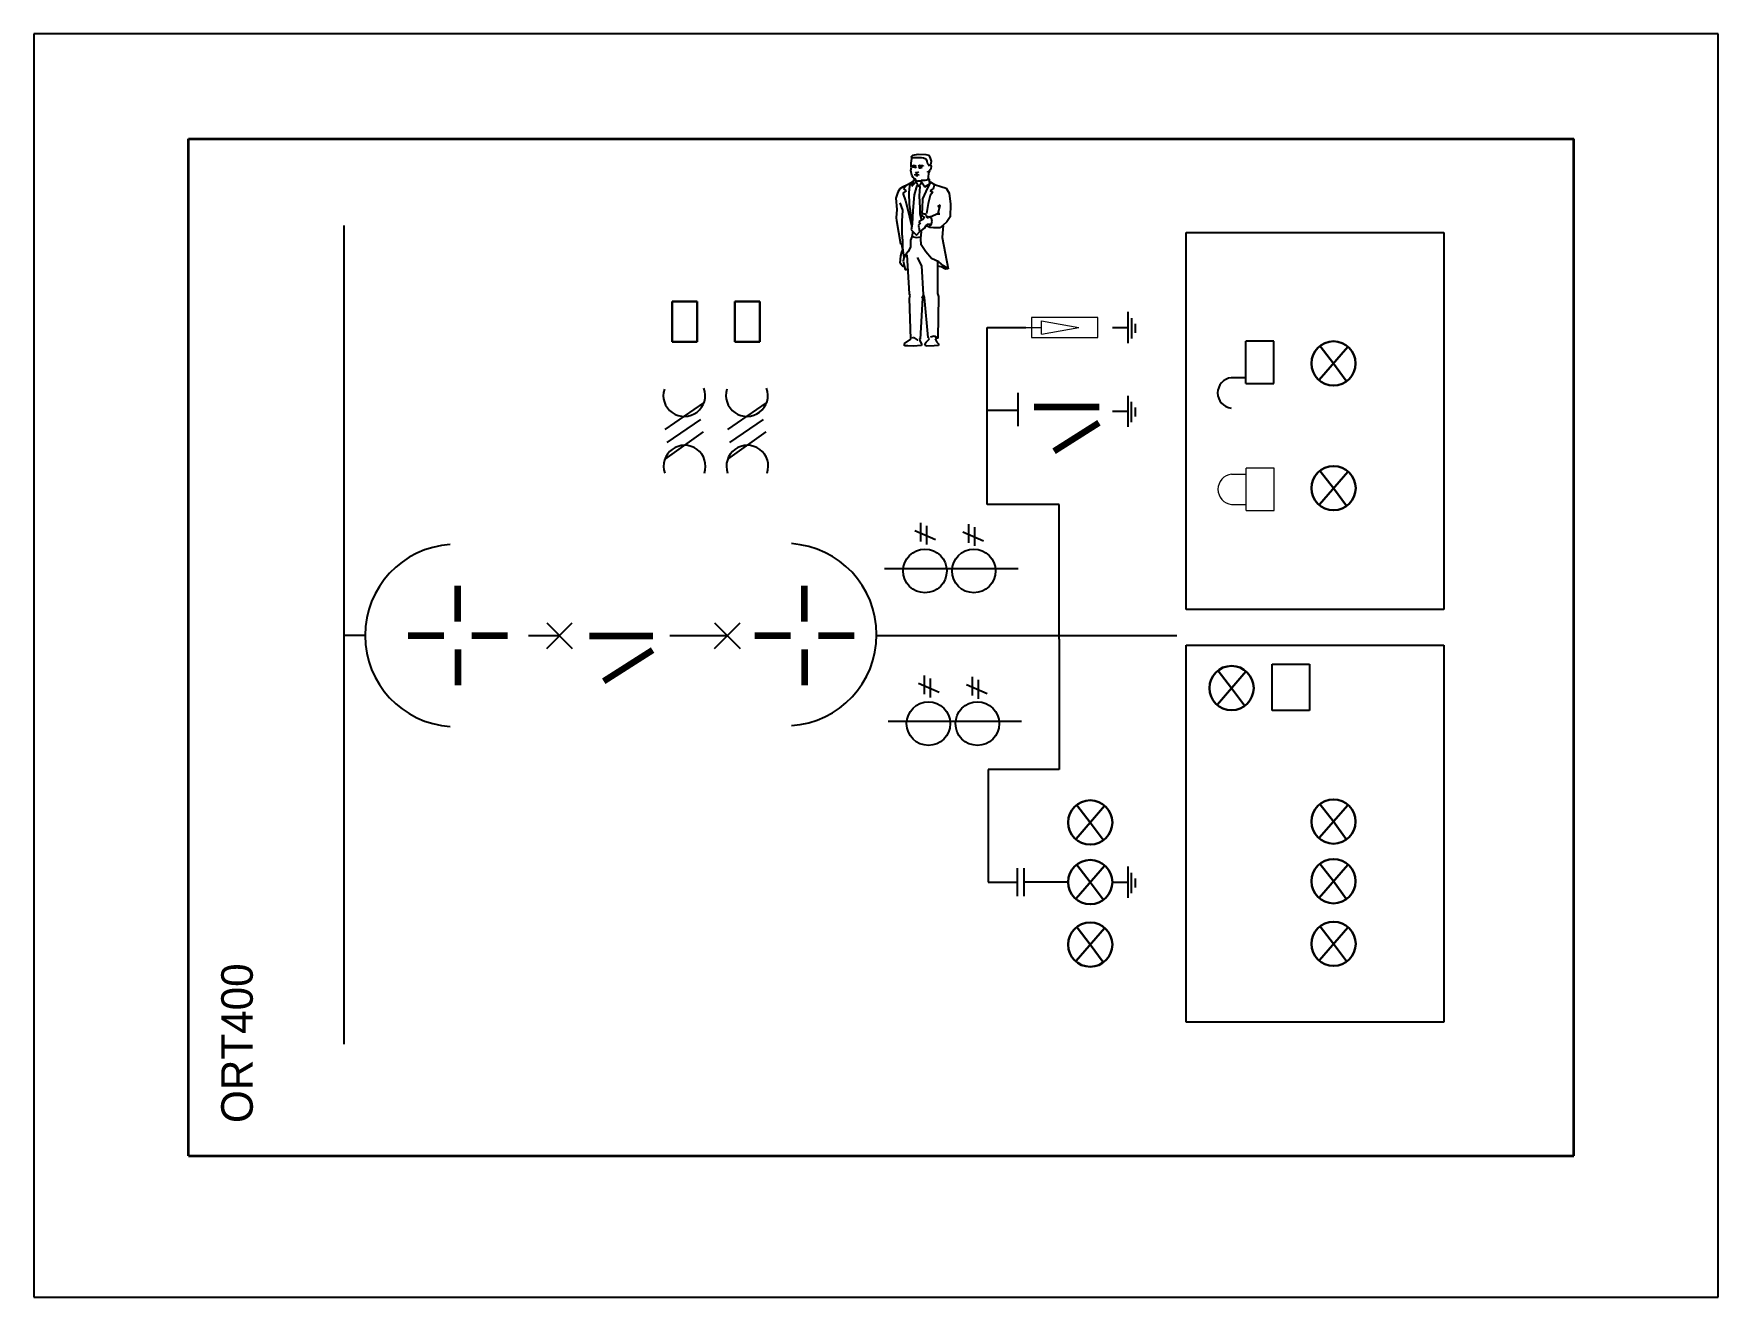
# Model space of a CAD drawing. Header units: millimetres. Extents: x 0 to 1600, y 0 to 1200.
import ezdxf

# ---------------------------------------------------------------- set-up
doc = ezdxf.new("R2010")
doc.units = ezdxf.units.MM
doc.layers.add('6-家具-143', color=143, linetype='Continuous')
doc.layers.add('TOPOVERLAY', color=2, linetype='Continuous')

msp = doc.modelspace()

# ---------------------------------------------------------------- linework, layer by layer
for p, q in [((1600, 1200), (0, 1200)), ((0, 1200), (0, 0)), ((1600, 0), (1600, 1200)), ((0, 0), (1600, 0))]:
    msp.add_line(p, q)
at = {"color": 5, "lineweight": 35}
for p, q in [((146.9, 134.2), (146.9, 1100.2)), ((146.9, 1100.2), (1462.9, 1100.2)), ((1462.9, 134.2), (1462.9, 1100.2)), ((146.9, 134.2), (1462.9, 134.2))]:
    msp.add_line(p, q, dxfattribs=at)
at = {"color": 56}
for p, q in [((295, 240.3), (295, 1017.9)), ((1039.5, 906.1), (1039.5, 935.8)), ((1042.9, 910.6), (1042.9, 929.9)), ((905.6, 752.8), (905.6, 921)), ((905.6, 921), (942.3, 921)), ((1024.6, 921.1), (1039.4, 921.1)), ((1046.6, 916), (1046.6, 924.6)), ((935, 827.3), (935, 858.8)), ((1039.4, 826.5), (1039.4, 856.1)), ((1042.7, 831), (1042.7, 850.3)), ((935, 842.1), (905.6, 842.1)), ((1024.5, 841.5), (1039.3, 841.5)), ((1046.5, 836.4), (1046.5, 844.9)), ((974, 752.8), (905.6, 752.8)), ((974, 625.1), (974, 752.8)), ((487.3, 616.3), (511.5, 640.4)), ((487.3, 640.4), (511.5, 616.3)), ((646.6, 640.5), (670.9, 616.3)), ((646.6, 616.3), (670.9, 640.5)), ((314.7, 628.4), (295, 628.4)), ((470.1, 628.4), (499.4, 628.4)), ((604.2, 628.4), (658.8, 628.4)), ((800.6, 628.4), (1085.7, 628.4)), ((974, 625.1), (974, 501.2)), ((974, 501.2), (906.5, 501.2)), ((906.5, 501.2), (906.5, 394.2)), ((934.5, 380.9), (934.5, 407.5)), ((940.8, 380.9), (940.8, 407.5)), ((1039.4, 379.4), (1039.4, 409)), ((1042.7, 383.9), (1042.7, 403.2)), ((906.5, 394.2), (934.5, 394.2)), ((982.4, 394.3), (940.8, 394.3)), ((1024.5, 394.3), (1039.3, 394.3)), ((1046.5, 389.2), (1046.5, 397.8))]:
    msp.add_line(p, q, dxfattribs=at)
at = {"color": 252}
for p, q in [((1094.6, 653.1), (1094.6, 1011.1)), ((1094.6, 1011.1), (1339.2, 1011.1)), ((1339.2, 1011.1), (1339.2, 653.1)), ((636.2, 849.3), (599.4, 824.1)), ((695.7, 849.3), (658.9, 824.1)), ((601.7, 811.7), (633.5, 833.6)), ((661.2, 811.7), (693, 833.6)), ((599.8, 796), (636.1, 821.9)), ((659.3, 796), (695.6, 821.9)), ((837, 728.1), (856.6, 719.7)), ((842.7, 717.7), (842.7, 735.5)), ((848.3, 714.8), (848.3, 732.5)), ((882.6, 726.9), (902.2, 718.4)), ((888.3, 716.4), (888.3, 734.2)), ((893.9, 713.5), (893.9, 731.3)), ((808, 692.1), (934.9, 692.1)), ((1339.2, 653.1), (1094.6, 653.1)), ((1094.6, 261.3), (1094.6, 619.2)), ((1094.6, 619.2), (1339.2, 619.2)), ((1339.2, 619.2), (1339.2, 261.3)), ((1176.4, 557.2), (1176.4, 601.3)), ((1176.4, 601.3), (1211.7, 601.3)), ((1211.7, 601.3), (1211.7, 557.2)), ((840.4, 583.1), (860, 574.7)), ((846, 572.7), (846, 590.4)), ((851.7, 569.7), (851.7, 587.5)), ((886, 581.9), (905.6, 573.4)), ((891.6, 571.4), (891.6, 589.2)), ((897.3, 568.5), (897.3, 586.3)), ((811.4, 547.1), (938.3, 547.1)), ((1211.7, 557.2), (1176.4, 557.2)), ((1339.2, 261.3), (1094.6, 261.3))]:
    msp.add_line(p, q, dxfattribs=at)
at = {"color": 250, "lineweight": 30}
for p, q in [((665.9, 907.5), (665.9, 945.8)), ((665.9, 945.8), (689.7, 945.8)), ((689.7, 945.8), (689.7, 907.5)), ((689.7, 907.5), (665.9, 907.5)), ((1221, 871.3), (1248, 902.5)), ((1234.5, 886.9), (1222, 903.2)), ((1234.5, 886.9), (1246.7, 870.3)), ((950.3, 845.6), (1012, 845.6)), ((969.3, 803.5), (1011.7, 830.5)), ((1234.6, 768.4), (1222, 784.7)), ((1221.1, 752.8), (1248.1, 783.9)), ((1234.6, 768.4), (1246.8, 751.7)), ((1124.2, 563), (1151.2, 594.2)), ((1137.7, 578.6), (1125.1, 594.9)), ((1137.7, 578.6), (1149.9, 562)), ((990, 435.4), (1017, 466.6)), ((1003.5, 451), (990.9, 467.4)), ((1221, 436.2), (1248, 467.3)), ((1234.5, 451.8), (1222, 468.1)), ((1003.5, 451), (1015.6, 434.4)), ((1234.5, 451.8), (1246.7, 435.1)), ((990, 378.8), (1017, 409.9)), ((1003.5, 394.3), (990.9, 410.7)), ((1221, 379.5), (1248, 410.7)), ((1234.5, 395.1), (1222, 411.4)), ((1003.5, 394.3), (1015.6, 377.7)), ((1234.5, 395.1), (1246.7, 378.5)), ((1234.6, 335.7), (1222, 352)), ((990, 319.4), (1017, 350.5)), ((1003.5, 334.9), (991, 351.3)), ((1221.1, 320.1), (1248.1, 351.3)), ((1003.5, 334.9), (1015.7, 318.3)), ((1234.6, 335.7), (1246.8, 319.1))]:
    msp.add_line(p, q, dxfattribs=at)
at = {"color": 56, "lineweight": 20}
for p, q in [((1010.8, 930.6), (947.7, 930.6)), ((947.7, 930.6), (947.7, 911.4)), ((1010.8, 911.4), (1010.8, 930.6)), ((942.3, 921), (957.1, 921)), ((957.1, 914.6), (957.1, 927.3)), ((957.1, 927.3), (992.8, 921)), ((957.1, 914.6), (992.8, 921)), ((947.7, 911.4), (1010.8, 911.4))]:
    msp.add_line(p, q, dxfattribs=at)
at = {"color": 88}
for p, q in [((1151.2, 867.7), (1151.2, 907.9)), ((1177.9, 907.9), (1151.2, 907.9)), ((1177.9, 867.7), (1177.9, 907.9)), ((1137.4, 873.4), (1151.2, 873.4)), ((1151.2, 867.7), (1177.9, 867.7))]:
    msp.add_line(p, q, dxfattribs=at)
at = {"color": 250, "lineweight": 100}
msp.add_line((950.3, 845.6), (1012, 845.6), dxfattribs=at)
at = {"color": 18, "lineweight": 0}
for p, q in [((1151.5, 747.3), (1151.5, 787.4)), ((1178.2, 787.4), (1151.5, 787.4)), ((1178.2, 747.3), (1178.2, 787.4)), ((1137.7, 781.7), (1151.5, 781.7)), ((1137.7, 753), (1151.5, 753)), ((1151.5, 747.3), (1178.2, 747.3))]:
    msp.add_line(p, q, dxfattribs=at)
at = {"color": 1, "lineweight": 100}
for p, q in [((355.7, 628.4), (389.6, 628.4)), ((369.4, 628.4), (389.6, 628.4)), ((416.2, 628.4), (439.3, 628.4)), ((416.2, 628.4), (450.1, 628.4)), ((527.9, 628.3), (588, 628.3)), ((527.9, 628.3), (588, 628.3)), ((684.9, 628.4), (718.8, 628.4)), ((698.6, 628.4), (718.8, 628.4)), ((745.4, 628.4), (779.3, 628.4)), ((745.4, 628.4), (768.5, 628.4))]:
    msp.add_line(p, q, dxfattribs=at)
at = {"color": 250, "lineweight": 30}
for centre in [(1234.5, 886.9), (1234.6, 768.4), (1137.7, 578.6), (1003.5, 451), (1234.5, 451.8), (1234.5, 395.1), (1003.5, 394.3), (1003.5, 334.9), (1234.6, 335.7)]:
    msp.add_circle(centre, 21, dxfattribs=at)
at = {"color": 252}
for centre in [(846.5, 689.8), (892.9, 689.8), (849.8, 544.8), (896.3, 544.8)]:
    msp.add_circle(centre, 20.7, dxfattribs=at)
at = {"color": 88}
msp.add_arc((1139, 858.9), 14.5, 96.3558, 263.6442, dxfattribs=at)
at = {"color": 252}
for centre, start, end in [((617.9, 856.4), 162.0487, 20.1121), ((677.4, 856.4), 162.0487, 20.1121), ((618.2, 789.2), 340.9683, 199.0317), ((677.8, 789.2), 340.9683, 199.0317)]:
    msp.add_arc(centre, 19.9, start, end, dxfattribs=at)
at = {"color": 18, "lineweight": 0}
msp.add_arc((1139.3, 767.3), 14.5, 96.3558, 263.6442, dxfattribs=at)
at = {"color": 56}
for centre, start, end in [((401.3, 628.5), 93.7682, 266.2318), ((714, 629.3), 273.7682, 86.2318)]:
    msp.add_arc(centre, 86.6, start, end, dxfattribs=at)
at = {"layer": '6-家具-143', "color": 143}
for p, q in [((833.1, 1070.2), (833.8, 1073.1)), ((833.3, 1077.1), (834, 1081.4)), ((833.3, 1074.3), (833.3, 1077.1)), ((833.8, 1073.1), (833.3, 1074.3)), ((833.8, 1083.5), (835.1, 1084.8)), ((834, 1081.4), (833.8, 1083.5)), ((833.9, 1074.6), (836.1, 1075)), ((834.2, 1081.7), (834.8, 1082.3)), ((834.6, 1073.7), (836.7, 1073.8)), ((834.8, 1082.3), (838.7, 1082.5)), ((836.8, 1072.8), (835, 1073.3)), ((835.1, 1084.8), (840.1, 1085.7)), ((835.8, 1073.4), (836.3, 1073.6)), ((836.1, 1075), (838.2, 1074.2)), ((836.3, 1073.6), (836.9, 1073)), ((836.7, 1073.8), (838.2, 1073.3)), ((837.8, 1072.7), (836.8, 1072.8)), ((838.2, 1073.3), (837.8, 1072.7)), ((838.7, 1082.5), (843.1, 1082.4)), ((840.1, 1085.7), (847.3, 1085.3)), ((840.3, 1074.1), (841.5, 1075)), ((841.2, 1073.7), (840.5, 1073.3)), ((840.5, 1073.3), (840.9, 1072.7)), ((840.9, 1072.7), (842.1, 1072.6)), ((842.8, 1073.9), (841.2, 1073.7)), ((841.2, 1072.9), (841.7, 1073.3)), ((841.5, 1075), (844.4, 1074.7)), ((841.7, 1073.3), (842.5, 1073.1)), ((842.1, 1072.6), (844, 1073.3)), ((844, 1073.8), (842.8, 1073.9)), ((843.1, 1082.4), (845.1, 1082)), ((844.4, 1074.7), (844.9, 1074)), ((845.1, 1082), (847.2, 1081.2)), ((847.2, 1081.2), (848.2, 1079.1)), ((847.3, 1085.3), (850.1, 1084.6)), ((848.2, 1079.1), (848.6, 1077.2)), ((848.6, 1077.2), (849.6, 1076.2)), ((849.6, 1076.2), (849.6, 1075.4)), ((849.6, 1075.4), (850, 1075.2)), ((850, 1074.5), (850.5, 1075.1)), ((850.1, 1084.6), (851.6, 1081.9)), ((850.5, 1075.1), (851.3, 1075.4)), ((852, 1076.8), (851.3, 1075.5)), ((851.3, 1075.4), (852, 1074.7)), ((852.1, 1072), (851.5, 1070.7)), ((851.6, 1081.9), (852.3, 1079.1)), ((852.3, 1079.1), (852, 1076.8)), ((852, 1074.7), (852.3, 1073.8)), ((852.3, 1073.8), (852.1, 1072)), ((830, 1056.4), (825.2, 1054.4)), ((835, 1059.4), (830, 1056.4)), ((834.1, 1058.3), (831.8, 1055.5)), ((834.1, 1065.8), (833.1, 1070.2)), ((835.3, 1063.3), (834.1, 1065.8)), ((835.5, 1061), (834.1, 1055.1)), ((834.1, 1055.1), (837.7, 1059)), ((836.3, 1062.1), (835.3, 1063.3)), ((836.2, 1061.5), (835.5, 1061)), ((837, 1061.5), (836.2, 1061.5)), ((837.3, 1061.9), (836.3, 1062.1)), ((836.3, 1061.1), (836.3, 1060.8)), ((836.3, 1060.8), (838.4, 1060.5)), ((836.6, 1066), (838.2, 1066.4)), ((837.3, 1068.6), (837.6, 1068.1)), ((837.9, 1060.9), (837.3, 1061.9)), ((837.6, 1068.1), (839.6, 1068.2)), ((837.7, 1059), (839.3, 1060.4)), ((837.9, 1065.3), (839.6, 1065.2)), ((838.2, 1066.4), (839.1, 1066.3)), ((838.3, 1059), (839.7, 1055.9)), ((839.1, 1066.3), (841, 1066.1)), ((839.3, 1060.4), (842.5, 1060.4)), ((839.6, 1068.2), (840.6, 1068.7)), ((842.1, 1056), (843.2, 1058.7)), ((842.5, 1060.4), (846.4, 1054.5)), ((846.5, 1060.6), (843, 1060.6)), ((846.4, 1054.5), (849.6, 1056.5)), ((849.6, 1061.1), (846.5, 1060.6)), ((851.2, 1058), (847.3, 1050.1)), ((849.3, 1068.5), (849.1, 1069)), ((849.8, 1068.8), (849.3, 1068.5)), ((849.5, 1063.7), (849.3, 1061.7)), ((849.3, 1061.7), (849.6, 1061.1)), ((849.9, 1067.5), (849.5, 1063.7)), ((849.6, 1056.5), (851.5, 1057.7)), ((850.7, 1061.8), (849.7, 1061.7)), ((850.5, 1069.6), (849.8, 1068.8)), ((850.8, 1069.8), (849.9, 1067.5)), ((851.5, 1070.7), (850.5, 1069.6)), ((850.9, 1059.6), (850.7, 1061.8)), ((851.5, 1057.7), (850.9, 1059.6)), ((851.6, 1059.2), (855.7, 1056.9)), ((855.1, 1056.2), (854.4, 1052.3)), ((855.7, 1056.9), (861.7, 1054.8)), ((820.6, 1049.6), (818.8, 1043.9)), ((818.8, 1043.9), (819.9, 1033)), ((822.7, 1052.6), (820.6, 1049.6)), ((825.2, 1054.4), (822.7, 1052.6)), ((828.6, 1050.7), (825.4, 1048.5)), ((825.4, 1048.5), (827.9, 1041.4)), ((829.1, 1056), (826.1, 1052.6)), ((826.1, 1052.6), (828.6, 1050.7)), ((827.9, 1041.4), (831.3, 1028.9)), ((831.8, 1055.5), (831.1, 1048.9)), ((831.1, 1048.9), (831.6, 1037.8)), ((836.1, 1046.9), (835, 1032.1)), ((838.9, 1055.8), (836.1, 1046.9)), ((839.7, 1055.9), (840.4, 1055.3)), ((840.4, 1055.3), (842.1, 1056)), ((841.7, 1055), (840.9, 1046.1)), ((840.9, 1046.1), (841.5, 1034.4)), ((844.3, 1043.2), (843.7, 1034.3)), ((847.3, 1050.1), (844.3, 1043.2)), ((851.4, 1046.2), (849.6, 1038.9)), ((854.4, 1052.3), (851.4, 1050.7)), ((851.4, 1050.7), (854.1, 1049.6)), ((854.1, 1049.6), (851.4, 1046.2)), ((861.7, 1054.8), (866.5, 1053.3)), ((866.5, 1053.3), (869.4, 1048.7)), ((869.4, 1048.7), (870.8, 1038.2)), ((819.9, 1033), (819.3, 1025)), ((819.3, 1025), (819.5, 1022.5)), ((825.4, 1032.5), (823.1, 1039.4)), ((825, 1022), (825.4, 1032.5)), ((831.3, 1028.9), (833.4, 1019.1)), ((831.6, 1037.8), (833.9, 1021.8)), ((835, 1032.1), (834.3, 1019.1)), ((841.5, 1034.4), (841.7, 1029.2)), ((841.7, 1029.2), (842.9, 1023.8)), ((843.7, 1029.1), (843.2, 1028.1)), ((843.2, 1028.1), (843.6, 1027.1)), ((843.7, 1034.3), (843.4, 1029.6)), ((843.6, 1027.1), (845, 1026.5)), ((845.6, 1028.7), (843.7, 1029.1)), ((846, 1025.3), (844.4, 1023.6)), ((845, 1026.5), (846, 1025.3)), ((846.7, 1028.7), (845.6, 1028.7)), ((848, 1027.2), (846.7, 1028.7)), ((849.6, 1038.9), (848, 1029.1)), ((848.9, 1025), (848, 1027.2)), ((849.8, 1024.9), (848.9, 1025)), ((849.4, 1026.1), (853, 1026.6)), ((850.7, 1025.9), (849.4, 1026.1)), ((852.8, 1024.8), (850.7, 1025.9)), ((853.5, 1021.8), (852.8, 1024.8)), ((853, 1026.6), (857.8, 1028.9)), ((857.8, 1028.9), (860.5, 1028.9)), ((860.8, 1037.3), (858.3, 1035.7)), ((858.9, 1029.3), (860.8, 1037.3)), ((860.5, 1028.9), (858.9, 1029.3)), ((870.3, 1026.1), (867.4, 1021.4)), ((870.8, 1038.2), (870.3, 1026.1)), ((819.5, 1022.5), (823.4, 1000.4)), ((825, 1015.9), (825, 1022)), ((825, 1010.2), (825, 1015.9)), ((825.6, 1003.4), (825, 1010.2)), ((834.3, 1019.1), (833.4, 1013.8)), ((833.4, 1019.1), (833.9, 1016.8)), ((833.4, 1013.8), (838.4, 1008.6)), ((835, 1012), (833.9, 1007.2)), ((838.4, 1008.6), (842.1, 1012.5)), ((842.2, 1020), (840.2, 1018)), ((840.2, 1018), (840.4, 1017.3)), ((840.4, 1017.3), (841, 1016.7)), ((841, 1016.7), (840.4, 1015.7)), ((840.4, 1015.7), (841.1, 1014.9)), ((841.1, 1021.7), (840.9, 1020.2)), ((840.9, 1020.2), (842.2, 1020)), ((841.1, 1014.9), (840.9, 1013.5)), ((840.9, 1013.5), (841.5, 1012.6)), ((844.4, 1023.6), (841.1, 1021.7)), ((841.5, 1012.6), (843.2, 1013.1)), ((842.7, 1005.6), (843.2, 1012.2)), ((843.2, 1013.1), (846.1, 1015.4)), ((846.1, 1015.4), (847.8, 1018)), ((847.8, 1018), (849.8, 1019.5)), ((851.2, 1015.9), (848.7, 1017.3)), ((849.8, 1019.5), (851.9, 1018.9)), ((850.5, 1017.5), (852.5, 1018.6)), ((854.6, 1015.7), (851.2, 1015.9)), ((852.5, 1018.6), (853.5, 1021.8)), ((860.5, 1015.7), (854.6, 1015.7)), ((863.5, 1017.9), (860.5, 1015.7)), ((863.5, 1014.5), (863, 1006.5)), ((867.4, 1021.4), (863.5, 1017.9)), ((863.7, 1017.5), (863.5, 1014.5)), ((823.4, 1000.4), (824.3, 999.9)), ((824.1, 992.5), (823.4, 989)), ((825.6, 995.7), (824.1, 992.5)), ((824.3, 999.9), (824.7, 996.1)), ((824.7, 996.1), (825.4, 996.1)), ((825.4, 996.1), (826.1, 996.1)), ((825.6, 996.3), (825.6, 1003.4)), ((826.6, 987.4), (825.6, 996.3)), ((830.7, 993.1), (828.2, 990.4)), ((832.9, 997.4), (830.7, 993.1)), ((833.9, 1007.2), (832.9, 1003.8)), ((832.9, 1003.8), (832.9, 997.4)), ((834.3, 1007.5), (838, 1006.5)), ((838, 1006.5), (842.5, 1007.2)), ((843, 999.5), (842.7, 1005.6)), ((847.3, 992.9), (843, 999.5)), ((852.8, 986.5), (847.3, 992.9)), ((863, 1006.5), (868.5, 976.7)), ((823.4, 989), (822.5, 982.2)), ((822.5, 982.2), (823.2, 982)), ((823.2, 982), (823.8, 980.6)), ((823.8, 980.6), (824.7, 980.4)), ((824.7, 980.4), (824.9, 979.4)), ((824.9, 979.4), (826.6, 978.9)), ((826.3, 987), (825.9, 984)), ((825.9, 984), (827, 978.8)), ((828.2, 990.4), (826.3, 987)), ((827, 978.8), (827.7, 975.8)), ((827.7, 975.8), (830.2, 976.7)), ((831.9, 952.8), (829.5, 990.1)), ((843.6, 979.4), (839.3, 987.4)), ((845.2, 952.2), (843.6, 979.4)), ((859.6, 983.5), (852.8, 986.5)), ((858.5, 984.2), (858.5, 953.3)), ((861.9, 978.5), (858.7, 979.2)), ((864.2, 979.7), (859.6, 983.5)), ((866, 976.5), (861.9, 978.5)), ((867.6, 977.4), (864.2, 979.7)), ((868.5, 976.7), (866, 976.5)), ((832.4, 951.4), (831.9, 952.8)), ((831.9, 949), (832.4, 951.4)), ((833.2, 909.9), (831.9, 949)), ((844.1, 948.8), (842, 909.9)), ((844.7, 951.7), (843.6, 949)), ((843.6, 949), (844.1, 948.8)), ((846, 949.6), (845.2, 952.2)), ((849.7, 911.5), (846, 949.6)), ((858.5, 953.3), (859.3, 950.4)), ((859.3, 950.4), (858.8, 911)), ((851.9, 912), (855.1, 913.1)), ((855.1, 913.1), (857.7, 911.5)), ((827.1, 905.9), (833.2, 909.9)), ((827.1, 903.5), (827.1, 905.9)), ((830.3, 903.5), (827.1, 903.5)), ((835.3, 903.2), (830.3, 903.5)), ((834.8, 910.4), (835.3, 911.8)), ((835.3, 911.8), (839.1, 909.4)), ((843.1, 903.8), (835.3, 903.2)), ((839.1, 909.4), (839.6, 909.4)), ((842, 909.9), (840.9, 909.6)), ((840.9, 909.6), (843.1, 905.4)), ((843.1, 905.4), (843.1, 903.8)), ((846.5, 905.4), (847.6, 907.2)), ((847.6, 903.2), (846.5, 905.4)), ((847.6, 907.2), (850.8, 910.2)), ((855.3, 903.5), (847.6, 903.2)), ((850.8, 910.2), (849.7, 911.5)), ((859.3, 903.8), (855.3, 903.5)), ((858.8, 911), (856.1, 910.2)), ((856.1, 910.2), (857.7, 907)), ((857.7, 907), (859.3, 905.4)), ((859.3, 905.4), (859.3, 903.8))]:
    msp.add_line(p, q, dxfattribs=at)
at = {"layer": 'TOPOVERLAY', "color": 3, "linetype": 'Continuous', "lineweight": 30}
for p, q in [((606.3, 907.5), (606.3, 945.8)), ((606.3, 945.8), (630.2, 945.8)), ((630.2, 945.8), (630.2, 907.5)), ((630.2, 907.5), (606.3, 907.5))]:
    msp.add_line(p, q, dxfattribs=at)
at = {"layer": 'TOPOVERLAY', "color": 250, "linetype": 'Continuous', "lineweight": 100}
for p, q in [((969.3, 803.5), (1011.7, 830.5)), ((402.9, 641.7), (402.9, 675.6)), ((732.1, 641.7), (732.1, 675.6)), ((402.9, 615.1), (402.9, 581.2)), ((541.4, 585.1), (587.6, 614.5)), ((541.4, 585.1), (587.6, 614.5)), ((732.1, 615.1), (732.1, 581.2))]:
    msp.add_line(p, q, dxfattribs=at)

# ---------------------------------------------------------------- texts
at = {"insert": (178.1, 165.5), "char_height": 30, "width": 3011.936, "attachment_point": 1, "rotation": 90}
msp.add_mtext('ORT400', dxfattribs=at)

doc.saveas('drawing.dxf')
